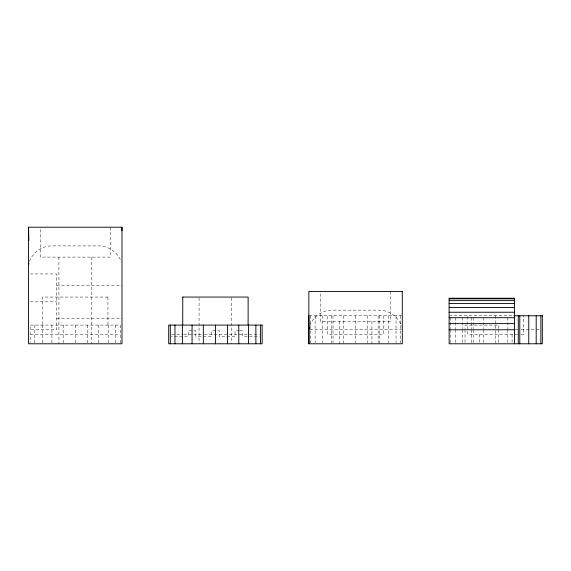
<?xml version="1.0" encoding="UTF-8"?>
<svg xmlns="http://www.w3.org/2000/svg" width="571" height="571" viewBox="0 0 571 571"><rect width="100%" height="100%" fill="white"/><g stroke="black" fill="none" stroke-linecap="round" stroke-linejoin="round"><path stroke-width="0.43" stroke-dasharray="2.85 2.14" d="M29.542 261.382C32.84 252.232 42.204 245.823 51.911 245.901L98.626 245.901C108.583 245.801 118.083 252.56 121.252 262.003M309.853 325.62C313.151 316.47 322.508 310.06 332.215 310.146L378.937 310.146C388.894 310.046 398.394 316.805 401.556 326.248M30.299 273.937L56.579 273.937L56.579 329.767L30.299 329.767M56.579 285.5L121.987 285.5M107.969 297.063L42.568 297.063L42.632 325.099M30.299 301.852L56.579 301.852M308.975 315.756L402.184 315.756M449.127 315.756L513.315 315.756M56.579 318.204L121.987 318.204M309.853 329.767L401.299 329.767M515.078 329.767L517.711 329.767M521.23 329.767L539.695 329.767M239.199 330.702L235.045 330.702L235.045 336.312L219.157 336.312L219.157 330.702L211.684 330.702L211.684 336.312L195.803 336.312L195.803 330.702L188.323 330.702L188.323 336.312L171.379 336.312M240.027 330.702L242.518 330.702L242.518 336.312L259.462 336.312M30.327 334.442L120.21 334.442M171.371 334.442L175.825 334.442M176.71 334.442L182.941 334.442M183.833 334.442L192.734 334.442M193.619 334.442L203.412 334.442M204.297 334.442L259.47 334.442M517.54 334.442L467.813 334.442L467.813 315.756M521.03 334.442L523.65 334.442L523.65 315.756M512.08 334.442L512.08 343.785M507.826 317.505L507.826 328.889M507.826 329.767L507.826 342.907M498.647 328.653L498.647 325.099L465.015 325.099L465.015 328.653M498.647 329.546L498.647 342.893M495.735 315.756L495.735 342.907M483.637 317.505L483.637 328.889M483.637 329.767L483.637 342.907M479.383 334.442L479.383 343.785M473.181 317.505L473.181 328.889M473.181 329.767L473.181 342.907M471.682 317.505L471.682 328.889M471.682 329.767L471.682 342.907M465.015 329.546L465.015 342.893M462.696 317.505L462.696 328.889M462.696 329.767L462.696 342.907M455.273 317.505L455.273 328.889M455.273 329.767L455.273 342.907M450.605 317.505L450.605 328.889M450.605 329.767L450.605 342.907M400.706 315.756L400.706 342.907M396.038 315.756L396.038 342.907M390.614 291.46L390.614 321.359L320.538 321.359L320.538 291.46M388.615 315.756L388.615 342.907M383.491 315.756L383.491 334.442L327.661 334.442L327.661 315.756M379.629 315.756L379.629 343.785M378.13 315.756L378.13 342.907M371.928 321.359L371.928 343.785M367.667 315.756L367.667 342.907M355.576 315.756L355.576 342.907M343.485 315.756L343.485 342.907M339.224 321.359L339.224 343.785M333.029 315.756L333.029 342.907M331.523 315.756L331.523 342.907M322.544 315.756L322.544 342.907M315.121 315.756L315.121 342.907M310.453 315.756L310.453 342.907M231.776 297.948L231.776 343.785M199.072 297.948L199.072 343.785M120.395 342.893L120.395 325.099L30.142 325.099L30.142 342.893M115.727 325.099L115.727 342.893M110.31 227.215L110.31 257.114L40.227 257.114L40.227 227.215M108.304 325.099L108.304 342.893M107.905 297.063L107.969 325.099M98.626 325.099L98.626 342.893M91.617 257.114L91.617 343.785M87.363 325.099L87.363 342.893M75.265 325.099L75.265 342.893M63.174 325.099L63.174 342.893M58.92 257.114L58.92 343.785M51.911 325.099L51.911 342.893M42.233 325.099L42.233 342.893M34.81 325.099L34.81 342.893"/><path stroke-width="0.86" d="M121.909 230.784L121.987 227.215L28.55 227.215L28.55 343.785L121.987 343.785L121.987 227.215M28.55 264.594L28.921 263.295M308.861 328.832L309.225 327.54M182.72 297.063L248.121 297.063L248.121 325.099M449.127 298.833L514.535 298.833M449.127 300.632L514.535 300.632M449.127 303.544L514.535 303.544M449.127 307.469L514.535 307.469M449.127 312.244L514.535 312.244M308.861 315.756L308.975 343.785M513.921 315.756L542.45 315.756M449.127 317.697L514.535 317.697M449.127 323.614L514.535 323.614M449.127 329.767L514.535 329.767M28.55 227.215L28.835 240.598M542.336 315.756L542.336 343.785L449.127 343.785L449.127 298.226L514.535 298.226L514.535 343.785M540.858 315.756L540.858 343.785M536.19 315.756L536.19 343.785M528.767 315.756L528.767 343.785M519.781 315.756L519.781 343.785M518.282 315.756L518.282 343.785M260.547 325.099L260.547 343.785M255.879 325.099L255.879 343.785M248.456 325.099L248.456 343.785M238.785 325.099L238.785 343.785M227.515 325.099L227.515 343.785M215.424 325.099L215.424 343.785M203.333 325.099L203.333 343.785M192.063 325.099L192.063 343.785M182.791 297.063L182.72 325.099M182.385 325.099L182.385 343.785M174.962 325.099L174.962 343.785M170.294 325.099L170.294 343.785M402.298 291.46L308.861 291.46L308.861 343.785L402.298 343.785L402.298 291.46M262.139 325.099L168.702 325.099L168.702 343.785L262.139 343.785L262.139 325.099"/></g></svg>
